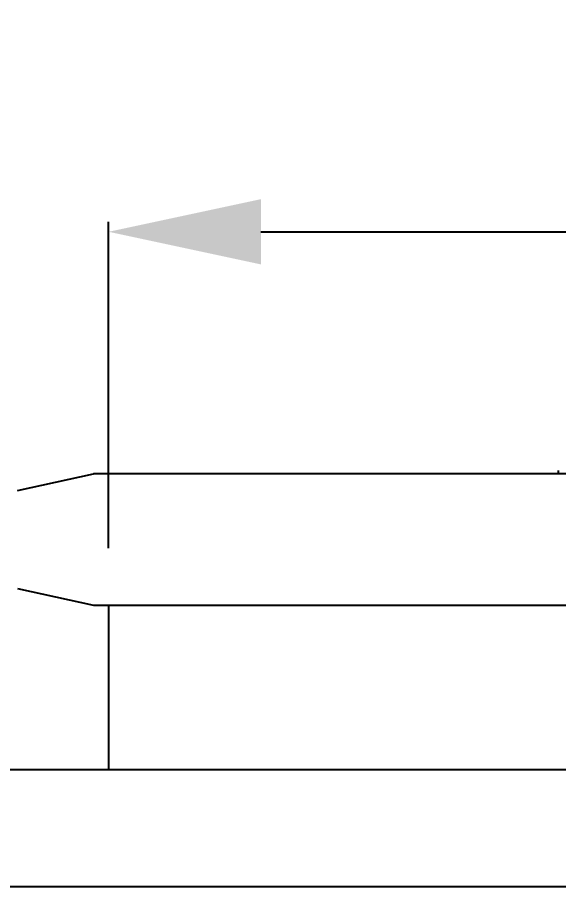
# Model space of a CAD drawing. Header units: millimetres. Extents: x 789 to 3710, y 100 to 2803.
# Drawn here: x 1379.1 to 1462, y 1440.5 to 1573.7 of the extents above; entities that cross this region are included whole.
import ezdxf

# ---------------------------------------------------------------- set-up
doc = ezdxf.new("R2010")
doc.units = ezdxf.units.MM
doc.header["$LTSCALE"] = 217.8
doc.header["$PDMODE"] = 3
doc.header["$PDSIZE"] = 8
doc.layers.get('0').update_dxf_attribs({"linetype": 'CONTINUOUS'})
doc.layers.get('Defpoints').update_dxf_attribs({"linetype": 'CONTINUOUS'})
doc.layers.add('02___PRT_ALL_AXES', color=7, linetype='CONTINUOUS')
doc.styles.get("Standard").update_dxf_attribs({"font": 'times.ttf'})
doc.dimstyles.new('DIMSTYLE_2', dxfattribs={"dimtxt": 23.333333, "dimasz": 23.333333, "dimexe": 1.5, "dimexo": 1, "dimgap": 0.875, "dimtad": 1, "dimdsep": 46, "dimtxsty": 'Standard', "dimblk": '_FILLED', "dimblk1": '_FILLED', "dimblk2": '_FILLED', "dimcen": 0.09, "dimazin": 2, "dimtp": 0.01, "dimtm": 0.01, "dimtfac": 1, "dimtofl": 0, "dimtmove": 0, "dimatfit": 3, "dimldrblk": '_FILLED', "dimfxl": 0, "dimtolj": 1, "dimarcsym": 0})

# ---------------------------------------------------------------- blocks, each defined once
blk = doc.blocks.new('_FILLED')
at = {"color": 0, "linetype": 'ByBlock'}
blk.add_solid([(0, 0), (-1, 0.2143), (-1, -0.2143)], dxfattribs=at)
blk = doc.blocks.new('*D8')
at = {"color": 0, "linetype": 'Continuous', "lineweight": -2}
for p, q in [((1393.08, 1492.31), (1393.08, 1542.31)), ((1593.08, 1492.31), (1593.08, 1542.31)), ((1416.42, 1540.81), (1569.75, 1540.81))]:
    blk.add_line(p, q, dxfattribs=at)
at = {"layer": 'Defpoints', "color": 0}
for p in [(1593.08, 1540.81), (1393.08, 1491.31), (1593.08, 1491.31)]:
    blk.add_point(p, dxfattribs=at)
at = {"color": 0, "linetype": 'ByBlock', "lineweight": -2, "xscale": 23.3333333333, "yscale": 23.3333333333, "zscale": 23.3333333333, "rotation": 180}
blk.add_blockref('_FILLED', (1393.08, 1540.81), dxfattribs=at)
at = {"color": 0, "linetype": 'ByBlock', "lineweight": -2, "xscale": 23.3333333333, "yscale": 23.3333333333, "zscale": 23.3333333333}
blk.add_blockref('_FILLED', (1593.08, 1540.81), dxfattribs=at)
at = {"color": 0, "insert": (1508.64, 1572.79), "char_height": 23.333, "attachment_point": 2, "line_spacing_factor": 0.9}
blk.add_mtext('\\A1;%%c200', dxfattribs=at)

msp = doc.modelspace()

# ---------------------------------------------------------------- linework, layer by layer
at = {"color": 0, "linetype": 'Continuous'}
for p, q in [((1462.0288, 1503.7038), (1462.0288, 1504.2463)), ((1379.0963, 1501.1421), (1390.7407, 1503.7038)), ((1464.5543, 1503.7038), (1390.7407, 1503.7038)), ((1379.0963, 1486.1404), (1390.7407, 1483.5787)), ((1390.7409, 1483.5787), (1464.535, 1483.5787))]:
    msp.add_line(p, q, dxfattribs=at)
at = {"layer": '02___PRT_ALL_AXES', "color": 0, "linetype": 'Continuous'}
for p, q in [((1393.0846, 1458.4112), (1393.0846, 1483.5787)), ((1167.4999, 1458.4112), (1478.5446, 1458.4112)), ((1167.4999, 1440.4713), (1493.0846, 1440.4713))]:
    msp.add_line(p, q, dxfattribs=at)

# ---------------------------------------------------------------- dimensions: what is measured, and where the dimension line sits
at = {"color": 0, "linetype": 'Continuous'}
dim = msp.add_linear_dim(base=(1593.0846, 1540.8064), p1=(1393.0846, 1491.3079), p2=(1593.0846, 1491.3079), text='%%c<>', dimstyle='DIMSTYLE_2', dxfattribs=at)
dim.commit()
dim.dimension.update_dxf_attribs({"geometry": '*D8', "text_midpoint": (1508.6402, 1540.8064), "dimtype": 160})

doc.saveas('drawing.dxf')
